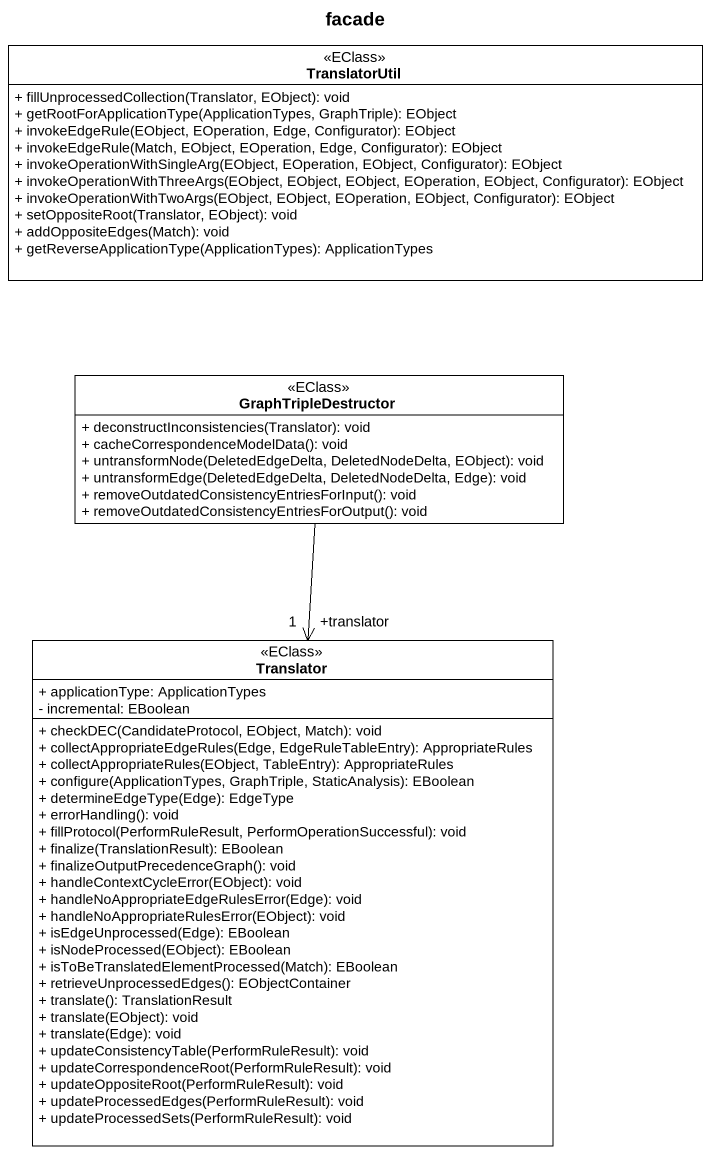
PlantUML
@startuml
title facade
hide circle
hide empty members
skinparam classAttributeIconSize 0
class TranslatorUtil <<EClass>> {
  + fillUnprocessedCollection(Translator, EObject): void
  + getRootForApplicationType(ApplicationTypes, GraphTriple): EObject
  + invokeEdgeRule(EObject, EOperation, Edge, Configurator): EObject
  + invokeEdgeRule(Match, EObject, EOperation, Edge, Configurator): EObject
  + invokeOperationWithSingleArg(EObject, EOperation, EObject, Configurator): EObject
  + invokeOperationWithThreeArgs(EObject, EObject, EObject, EOperation, EObject, Configurator): EObject
  + invokeOperationWithTwoArgs(EObject, EObject, EOperation, EObject, Configurator): EObject
  + setOppositeRoot(Translator, EObject): void
  + addOppositeEdges(Match): void
  + getReverseApplicationType(ApplicationTypes): ApplicationTypes
}
class GraphTripleDestructor <<EClass>> {
  + deconstructInconsistencies(Translator): void
  + cacheCorrespondenceModelData(): void
  + untransformNode(DeletedEdgeDelta, DeletedNodeDelta, EObject): void
  + untransformEdge(DeletedEdgeDelta, DeletedNodeDelta, Edge): void
  + removeOutdatedConsistencyEntriesForInput(): void
  + removeOutdatedConsistencyEntriesForOutput(): void
}
class Translator <<EClass>> {
  + applicationType: ApplicationTypes
  - incremental: EBoolean
  + checkDEC(CandidateProtocol, EObject, Match): void
  + collectAppropriateEdgeRules(Edge, EdgeRuleTableEntry): AppropriateRules
  + collectAppropriateRules(EObject, TableEntry): AppropriateRules
  + configure(ApplicationTypes, GraphTriple, StaticAnalysis): EBoolean
  + determineEdgeType(Edge): EdgeType
  + errorHandling(): void
  + fillProtocol(PerformRuleResult, PerformOperationSuccessful): void
  + finalize(TranslationResult): EBoolean
  + finalizeOutputPrecedenceGraph(): void
  + handleContextCycleError(EObject): void
  + handleNoAppropriateEdgeRulesError(Edge): void
  + handleNoAppropriateRulesError(EObject): void
  + isEdgeUnprocessed(Edge): EBoolean
  + isNodeProcessed(EObject): EBoolean
  + isToBeTranslatedElementProcessed(Match): EBoolean
  + retrieveUnprocessedEdges(): EObjectContainer
  + translate(): TranslationResult
  + translate(EObject): void
  + translate(Edge): void
  + updateConsistencyTable(PerformRuleResult): void
  + updateCorrespondenceRoot(PerformRuleResult): void
  + updateOppositeRoot(PerformRuleResult): void
  + updateProcessedEdges(PerformRuleResult): void
  + updateProcessedSets(PerformRuleResult): void
}
GraphTripleDestructor --> "+translator\n1" Translator
@enduml
